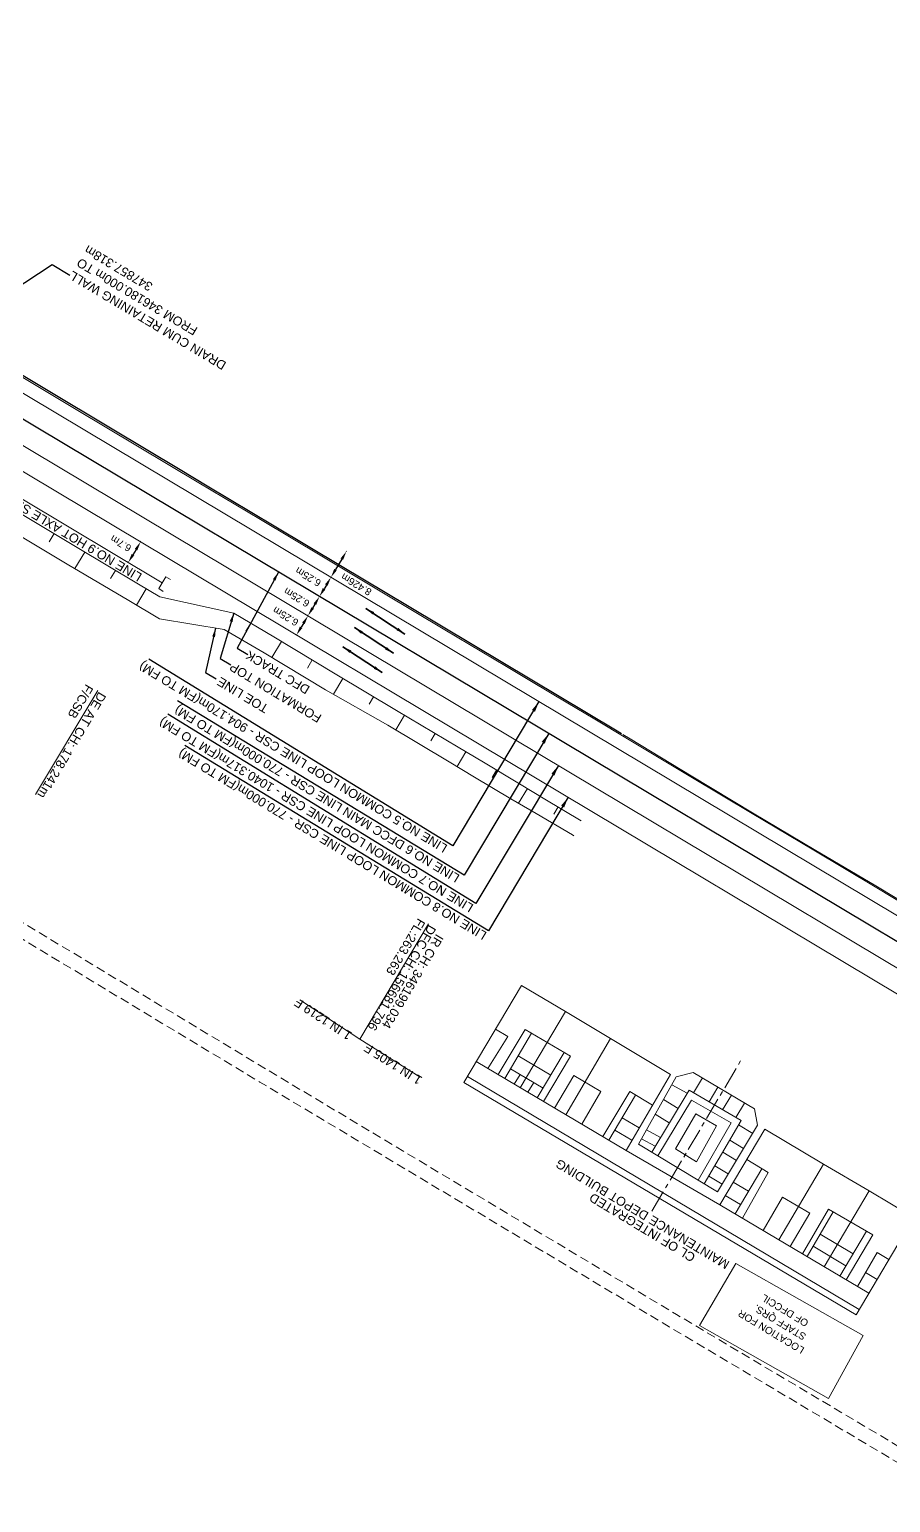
# Model space of a CAD drawing. Header units: metres. Extents: x 593990 to 610403, y 3402023 to 3411833.
# Drawn here: x 605793.1 to 606033.6, y 3404477.8 to 3404889.2 of the extents above; entities that cross this region are included whole.
import ezdxf
from ezdxf.enums import TextEntityAlignment as Align

# ---------------------------------------------------------------- set-up
doc = ezdxf.new("R2010")
doc.units = ezdxf.units.M
doc.header["$MEASUREMENT"] = 0
doc.header["$PDSIZE"] = 1
doc.linetypes.add('CENTER', pattern=[2, 1.25, -0.25, 0.25, -0.25])
doc.linetypes.add('DASHED', pattern=[0.75, 0.5, -0.25])
for name, color, linetype, lineweight in [("NEW CHAWAPAIL STN. SRJ's", 10, 'Continuous', 0), ('PROPOSED DFCC TOE LINE', 18, 'Continuous', 0), ('PROPOSED DFCC TOE SLOPES', 239, 'Continuous', 0), ('PROPOSED DFCC TRACK', 1, 'Continuous', 0), ('PROPOSED DRAIN CUM RETAINING WALL', 144, 'Continuous', 30), ('PROPOSED FORMATION LINE - PLAN', 187, 'Continuous', 0), ('PROPOSED GRADES IN PLAN', 10, 'Continuous', 0)]:
    doc.layers.add(name, color=color, linetype=linetype, lineweight=lineweight)
doc.styles.get("Standard").update_dxf_attribs({"font": 'arial.ttf'})
doc.styles.add('Style-Arial', font='arial.ttf')
doc.dimstyles.new('ISO-25', dxfattribs={"dimtxt": 2.5, "dimasz": 2.5, "dimexe": 1.25, "dimexo": 0.625, "dimtad": 1, "dimtxsty": 'Standard', "dimcen": 2.5, "dimadec": 0, "dimazin": 0, "dimtfac": 1, "dimtmove": 0, "dimatfit": 3, "dimfxl": 1, "dimarcsym": 0})
doc.dimstyles.get("Standard").update_dxf_attribs({"dimtxt": 0.18, "dimasz": 0.18, "dimexe": 0.18, "dimexo": 0.0625, "dimgap": 0.09, "dimtad": 0, "dimtih": 1, "dimtoh": 1, "dimdec": 4, "dimzin": 0, "dimdsep": 46, "dimtxsty": 'Standard', "dimcen": 0.09, "dimadec": 0, "dimazin": 0, "dimtfac": 1, "dimtdec": 4, "dimtofl": 0, "dimtmove": 0, "dimatfit": 3, "dimfxl": 1, "dimtolj": 1, "dimtzin": 0, "dimarcsym": 0})

# ---------------------------------------------------------------- blocks, each defined once
blk = doc.blocks.new('*D160')
at = {"layer": 'Defpoints', "color": 0, "transparency": 16777216}
for p in [(605877.45, 3404736.11), (605874.1, 3404730.84), (605874.25, 3404730.75)]:
    blk.add_point(p, dxfattribs=at)
at = {"layer": 'PROPOSED DFCC TRACK', "color": 0, "lineweight": -2, "transparency": 16777216}
for p, q in [((605877.34, 3404736.18), (605877.2, 3404736.27)), ((605874.14, 3404730.81), (605873.99, 3404730.9)), ((605876.02, 3404734.06), (605875.38, 3404732.98))]:
    blk.add_line(p, q, dxfattribs=at)
at = {"layer": 'PROPOSED DFCC TRACK', "color": 0, "transparency": 16777216}
for points in [[(605875.66, 3404734.27), (605876.38, 3404733.84), (605877.3, 3404736.2)], [(605875.02, 3404733.2), (605875.74, 3404732.77), (605874.1, 3404730.84)]]:
    blk.add_solid(points, dxfattribs=at)
at = {"layer": 'PROPOSED DFCC TRACK', "color": 0, "lineweight": 0, "transparency": 16777216, "insert": (605870.94, 3404736.33), "char_height": 2, "attachment_point": 5, "rotation": 149, "style": 'Style-Arial'}
blk.add_mtext('\\A1;6.25m', dxfattribs=at)
blk = doc.blocks.new('TerminatorOpen_0.5')
at = {"color": 0, "linetype": 'ByBlock', "lineweight": -2}
for q in [(-1, 0.25), (-1, 0), (-1, -0.25)]:
    blk.add_line((0, 0), q, dxfattribs=at)
blk = doc.blocks.new('*D161')
at = {"layer": 'Defpoints', "color": 0, "transparency": 16777216}
for p in [(605874.25, 3404730.75), (605870.89, 3404725.47), (605871.04, 3404725.38)]:
    blk.add_point(p, dxfattribs=at)
at = {"layer": 'PROPOSED DFCC TRACK', "color": 0, "lineweight": -2, "transparency": 16777216}
for p, q in [((605874.14, 3404730.81), (605873.99, 3404730.9)), ((605872.81, 3404728.69), (605872.17, 3404727.62)), ((605870.93, 3404725.45), (605870.78, 3404725.54))]:
    blk.add_line(p, q, dxfattribs=at)
at = {"layer": 'PROPOSED DFCC TRACK', "color": 0, "transparency": 16777216}
for points in [[(605872.46, 3404728.91), (605873.17, 3404728.48), (605874.1, 3404730.84)], [(605871.82, 3404727.83), (605872.53, 3404727.41), (605870.89, 3404725.47)]]:
    blk.add_solid(points, dxfattribs=at)
at = {"layer": 'PROPOSED DFCC TRACK', "color": 0, "lineweight": 0, "transparency": 16777216, "insert": (605867.73, 3404730.6), "char_height": 2, "attachment_point": 5, "rotation": 149, "style": 'Style-Arial'}
blk.add_mtext('\\A1;6.25m', dxfattribs=at)
blk = doc.blocks.new('*D162')
at = {"layer": 'Defpoints', "color": 0, "transparency": 16777216}
for p in [(605871.04, 3404725.38), (605867.69, 3404720.11), (605867.83, 3404720.02)]:
    blk.add_point(p, dxfattribs=at)
at = {"layer": 'PROPOSED DFCC TRACK', "color": 0, "lineweight": -2, "transparency": 16777216}
for p, q in [((605869.61, 3404723.33), (605868.97, 3404722.25)), ((605870.93, 3404725.45), (605870.78, 3404725.54)), ((605867.73, 3404720.08), (605867.58, 3404720.17))]:
    blk.add_line(p, q, dxfattribs=at)
at = {"layer": 'PROPOSED DFCC TRACK', "color": 0, "transparency": 16777216}
for points in [[(605868.61, 3404722.47), (605869.33, 3404722.04), (605867.69, 3404720.11)], [(605869.25, 3404723.54), (605869.97, 3404723.11), (605870.89, 3404725.47)]]:
    blk.add_solid(points, dxfattribs=at)
at = {"layer": 'PROPOSED DFCC TRACK', "color": 0, "lineweight": 0, "transparency": 16777216, "insert": (605864.65, 3404725.31), "char_height": 2, "attachment_point": 5, "rotation": 149, "style": 'Style-Arial'}
blk.add_mtext('\\A1;6.25m', dxfattribs=at)
blk = doc.blocks.new('*D163')
at = {"layer": 'Defpoints', "color": 0, "transparency": 16777216}
for p in [(605824.3, 3404746.03), (605820.72, 3404740.37), (605820.87, 3404740.28)]:
    blk.add_point(p, dxfattribs=at)
at = {"layer": 'PROPOSED DFCC TRACK', "color": 0, "lineweight": -2, "transparency": 16777216}
for p, q in [((605822.87, 3404743.97), (605822, 3404742.52)), ((605824.2, 3404746.1), (605824.05, 3404746.19)), ((605820.76, 3404740.34), (605820.61, 3404740.43))]:
    blk.add_line(p, q, dxfattribs=at)
at = {"layer": 'PROPOSED DFCC TRACK', "color": 0, "transparency": 16777216}
for points in [[(605822.52, 3404744.19), (605823.23, 3404743.76), (605824.16, 3404746.12)], [(605821.64, 3404742.73), (605822.36, 3404742.3), (605820.72, 3404740.37)]]:
    blk.add_solid(points, dxfattribs=at)
at = {"layer": 'PROPOSED DFCC TRACK', "color": 0, "lineweight": 0, "transparency": 16777216, "insert": (605818.63, 3404745.67), "char_height": 2, "attachment_point": 5, "rotation": 149, "style": 'Style-Arial'}
blk.add_mtext('\\A1;6.7m', dxfattribs=at)
blk = doc.blocks.new('*D183')
at = {"layer": 'Defpoints', "color": 0, "transparency": 16777216}
for p in [(605881.77, 3404743.35), (605877.3, 3404736.2), (605877.45, 3404736.11)]:
    blk.add_point(p, dxfattribs=at)
at = {"layer": 'PROPOSED DFCC TRACK', "color": 0, "lineweight": -2, "transparency": 16777216}
for p, q in [((605881.67, 3404743.41), (605881.52, 3404743.5)), ((605880.34, 3404741.29), (605878.59, 3404738.35)), ((605877.34, 3404736.18), (605877.2, 3404736.27))]:
    blk.add_line(p, q, dxfattribs=at)
at = {"layer": 'PROPOSED DFCC TRACK', "color": 0, "transparency": 16777216}
for points in [[(605879.99, 3404741.5), (605880.7, 3404741.08), (605881.63, 3404743.44)], [(605878.23, 3404738.56), (605878.94, 3404738.14), (605877.3, 3404736.2)]]:
    blk.add_solid(points, dxfattribs=at)
at = {"layer": 'PROPOSED DFCC TRACK', "color": 0, "lineweight": 0, "transparency": 16777216, "insert": (605884.39, 3404734.22), "char_height": 2, "attachment_point": 5, "rotation": 149, "style": 'Style-Arial'}
blk.add_mtext('\\A1;8.426m', dxfattribs=at)

msp = doc.modelspace()

# ---------------------------------------------------------------- linework, layer by layer
at = {"layer": "NEW CHAWAPAIL STN. SRJ's", "lineweight": 13, "flags": 128}
msp.add_lwpolyline([(605812.2024, 3404704.6179), (605794.8307, 3404675.5486)], dxfattribs=at)
at = {"layer": "NEW CHAWAPAIL STN. SRJ's", "linetype": 'CENTER', "lineweight": 15, "ltscale": 5, "flags": 128}
msp.add_lwpolyline([(605966.9616, 3404559.2219), (605991.9049, 3404601.5224)], dxfattribs=at)
at = {"layer": 'PROPOSED DFCC TOE LINE', "lineweight": 0, "flags": 128}
for points in [[(605847.4381, 3404721.6683), (605829.458, 3404724.579), (605820.838, 3404729.7724), (605803.6005, 3404739.9158), (605786.4446, 3404750.1955), (605769.3501, 3404760.5782), (605752.2116, 3404770.8871), (605734.8287, 3404780.7871), (605717.386, 3404790.5871), (605711.0036, 3404794.6032)], [(605945.1296, 3404664.0452), (605944.7785, 3404664.2545), (605934.6394, 3404670.2834), (605927.5036, 3404674.3352), (605917.3925, 3404680.4109), (605910.36, 3404684.6357), (605893.229, 3404694.9572), (605875.799, 3404704.7784), (605858.663, 3404715.0915), (605847.4381, 3404721.6683)], [(605958.85, 3404692.3233), (605960.8378, 3404691.1276), (605977.9462, 3404680.7683), (605995.0546, 3404670.409), (606012.2583, 3404660.2092), (606029.4811, 3404650.0411), (606046.6245, 3404639.7404), (606063.7403, 3404629.3935), (606080.8866, 3404619.0975), (606098.11, 3404608.9305), (606115.2176, 3404598.5698), (606132.32, 3404588.2005), (606149.5125, 3404577.9819), (606166.6967, 3404567.7494), (606183.9859, 3404557.6925), (606201.286, 3404547.654), (606218.2897, 3404537.1194), (606235.3905, 3404526.7474), (606252.5325, 3404516.4442), (606269.715, 3404506.2089), (606273.9831, 3404503.6526), (606288.7369, 3404489.6273)]]:
    msp.add_lwpolyline(points, dxfattribs=at)
at = {"layer": 'PROPOSED DFCC TOE SLOPES', "flags": 128}
for points in [[(605799.9584, 3404748.4075), (605798.5703, 3404746.0846)], [(605808.5424, 3404743.2778), (605805.7703, 3404738.639)], [(605817.1265, 3404738.148), (605815.7578, 3404735.8576)], [(605825.7105, 3404733.0182), (605822.9944, 3404728.4732)], [(605854.8995, 3404723.3802), (605853.5532, 3404721.1272)], [(605863.4835, 3404718.2504), (605860.82, 3404713.7934)], [(605872.0676, 3404713.1207), (605870.7278, 3404710.8787)], [(605880.6516, 3404707.9909), (605877.993, 3404703.5421)], [(605889.2356, 3404702.8611), (605887.9718, 3404700.7463)], [(605897.8196, 3404697.7314), (605895.3854, 3404693.658)], [(605906.4037, 3404692.6016), (605905.1773, 3404690.5494)], [(605959.2902, 3404691.5769), (605959.5019, 3404691.9312)], [(605914.9877, 3404687.4718), (605912.5181, 3404683.3392)], [(605967.8742, 3404686.4472), (605967.9663, 3404686.6013)], [(605923.5717, 3404682.3421), (605922.3308, 3404680.2656)], [(605976.4583, 3404681.3174), (605976.6127, 3404681.5758)], [(605932.1557, 3404677.2123), (605929.6933, 3404673.0918)], [(605985.0423, 3404676.1876), (605985.1046, 3404676.2919)], [(605940.7398, 3404672.0825), (605939.5434, 3404670.0806)], [(605993.6263, 3404671.0578), (605993.7211, 3404671.2164)], [(606002.2103, 3404665.9281), (606002.2629, 3404666.0161)], [(606010.7944, 3404660.7983), (606010.9174, 3404661.0042)], [(606019.3784, 3404655.6685), (606019.4528, 3404655.7931)], [(606027.9624, 3404650.5388), (606028.1387, 3404650.8337)]]:
    msp.add_lwpolyline(points, dxfattribs=at)
at = {"layer": 'PROPOSED DFCC TRACK', "linetype": 'Continuous', "lineweight": 30, "flags": 128}
msp.add_lwpolyline([(606968.1513, 3404077.0371), (604380.3623, 3405623.4867)], dxfattribs=at)
at = {"layer": 'PROPOSED DFCC TRACK', "linetype": 'Continuous', "flags": 128}
for points in [[(604464.4415, 3405565.9604), (606726.5509, 3404214.1353)], [(604523.4394, 3405545.2655), (606270.5802, 3404501.183)], [(604576.4072, 3405491.7693), (606711.1812, 3404216.0392)], [(605832.462, 3404735.5958), (605831.1744, 3404736.3653), (605829.1985, 3404733.0587), (605830.4861, 3404732.2892)]]:
    msp.add_lwpolyline(points, dxfattribs=at)
at = {"layer": 'PROPOSED DFCC TRACK', "linetype": 'Continuous'}
msp.add_lwpolyline([(605830.1864, 3404734.712), (605723.8905, 3404798.2339, -0.01866138), (605696.2698, 3404816.1714), (605649.7219, 3404848.9327, 0.01785597), (605623.3202, 3404866.139)], format="xyb", dxfattribs=at)
at = {"layer": 'PROPOSED DFCC TRACK', "color": 10, "linetype": 'DASHED', "lineweight": 13, "ltscale": 5, "flags": 128}
for points in [[(606058.0071, 3404516.8417), (606042.4374, 3404490.5501, -0.32521507), (606037.0241, 3404488.2487, -0.07745878), (606036.4524, 3404488.4781), (605971.7658, 3404526.9101), (605857.4546, 3404595.2423), (605767.8385, 3404649.1743), (605670.4793, 3404707.4374), (605625.6577, 3404734.2726, -0.41618226), (605623.9536, 3404741.1597), (605630.6614, 3404752.1945)], [(605635.7977, 3404752.9436), (605627.3716, 3404739.0819, 0.41618226), (605627.7125, 3404737.7045), (605672.5333, 3404710.8698), (605769.8968, 3404652.6041), (605859.5121, 3404598.6726), (605973.8136, 3404530.3462), (606036.8495, 3404492.8949, 0.41463241), (606039.5919, 3404493.5952), (606053.2896, 3404516.7255)]]:
    msp.add_lwpolyline(points, format="xyb", dxfattribs=at)
at = {"layer": 'PROPOSED DFCC TRACK', "color": 10, "linetype": 'Continuous', "lineweight": 13, "flags": 128}
for points in [[(606023.9751, 3404530.2717), (606040.0795, 3404557.377), (606027.6199, 3404564.8567), (606014.8845, 3404572.2747), (605998.5217, 3404582.0748), (605985.8868, 3404560.9893), (605959.7116, 3404576.1701), (605972.1535, 3404597.3928), (605955.3699, 3404607.4526), (605942.7925, 3404614.918), (605930.4815, 3404622.2489), (605914.4143, 3404595.1388), (606023.9751, 3404530.2717)], [(605942.7925, 3404614.918), (605930.1955, 3404593.6632)], [(605921.1636, 3404599.0161), (605926.6838, 3404607.9817), (605923.2366, 3404610.0247)], [(605924.022, 3404597.322), (605931.5568, 3404609.9691), (605944.1683, 3404602.4555), (605936.6507, 3404589.8374)], [(605933.3583, 3404608.8958), (605925.8551, 3404596.2356)], [(605942.9524, 3404586.1027), (605955.3699, 3404607.4526)], [(605934.935, 3404590.8543), (605942.4549, 3404603.4763)], [(605959.7116, 3404576.1701), (605917.8694, 3404600.9685)], [(605929.6067, 3404602.5657), (605938.6888, 3404597.1548)], [(605915.4026, 3404596.8063), (606024.8651, 3404531.7698)], [(605927.4774, 3404598.9729), (605936.5512, 3404593.567)], [(605930.1201, 3404597.3984), (605928.5014, 3404594.6672)], [(605933.9381, 3404595.1238), (605932.3246, 3404592.4014)], [(605947.3792, 3404583.4791), (605952.7199, 3404592.6298), (605945.1341, 3404597.0572), (605939.7623, 3404587.9933)], [(605978.5763, 3404592.2375), (605981.0614, 3404596.4073)], [(605953.2385, 3404580.0065), (605960.7571, 3404592.5644), (605967.0974, 3404588.7684)], [(605962.4036, 3404591.5786), (605954.9455, 3404578.9948)], [(605981.5803, 3404566.8207), (605991.8739, 3404584.4913), (605977.312, 3404592.974), (605966.8825, 3404575.6891)], [(605976.7923, 3404592.1127), (605972.5079, 3404594.5125)], [(605982.9236, 3404589.7051), (605985.383, 3404593.8317)], [(605986.7045, 3404587.5026), (605989.1415, 3404591.5917)], [(605979.8834, 3404567.8445), (605989.0846, 3404583.8907), (605978.0217, 3404590.2344), (605968.6147, 3404574.644)], [(605970.1756, 3404590.3485), (605974.2459, 3404587.8925)], [(605990.4323, 3404585.331), (605992.8473, 3404589.3831)], [(605958.6745, 3404585.2867), (605963.4239, 3404582.5024)], [(605967.8731, 3404586.2378), (605971.813, 3404583.8605)], [(605991.1639, 3404583.2725), (605995.099, 3404580.8982)], [(605956.619, 3404581.8184), (605961.3849, 3404579.0244)], [(605967.8604, 3404577.3098), (605964.0635, 3404579.4365)], [(605969.3347, 3404579.7531), (605965.4574, 3404581.9249)], [(605988.6821, 3404579.012), (605992.552, 3404576.677)], [(605986.7271, 3404575.656), (605990.5457, 3404573.3519)], [(605984.5066, 3404571.8441), (605988.2669, 3404569.5752)], [(605997.6631, 3404571.0539), (605990.171, 3404558.4439)], [(605992.2695, 3404557.197), (605999.4272, 3404569.9968), (605993.4357, 3404573.5871)], [(606014.8845, 3404572.2747), (606002.3631, 3404551.2)], [(605982.8086, 3404568.9292), (605986.5243, 3404566.6872)], [(605993.917, 3404564.7489), (605989.666, 3404567.2962)], [(605991.7042, 3404561.0244), (605987.4392, 3404563.58)], [(605998.0528, 3404553.761), (606003.4461, 3404563.0725), (606011.0802, 3404558.6508), (606005.5339, 3404549.3161)], [(606027.6199, 3404564.8567), (606015.0332, 3404543.6721)], [(605985.8868, 3404560.9893), (606027.5266, 3404536.2493)], [(606008.9971, 3404547.2585), (606016.308, 3404559.7958), (606028.6393, 3404552.605), (606021.1667, 3404540.028)], [(606010.2828, 3404546.4946), (606017.5998, 3404559.0424)], [(606013.9413, 3404552.7685), (606023.1174, 3404547.3166)], [(606026.8718, 3404553.6356), (606019.4078, 3404541.073)], [(606011.9617, 3404549.3738), (606021.1102, 3404543.9382)], [(606024.3683, 3404538.1258), (606029.8507, 3404547.6386), (606033.1343, 3404545.6877)], [(606026.6235, 3404542.0389), (606029.8334, 3404540.1318)]]:
    msp.add_lwpolyline(points, dxfattribs=at)
for points in [[(605963.2068, 3404577.907), (605985.2638, 3404564.5981), (605996.4768, 3404583.1817), (605995.623, 3404587.7288), (605978.5097, 3404597.9281), (605973.7375, 3404596.7077)], [(605973.5734, 3404576.5939), (605979.4474, 3404572.9533), (605984.9646, 3404582.9969), (605979.2138, 3404586.3769)], [(605990.4166, 3404544.5612), (606025.9456, 3404524.427), (606016.2431, 3404506.8609), (605980.2526, 3404527.2616)]]:
    msp.add_lwpolyline(points, close=True, dxfattribs=at)
at = {"layer": 'PROPOSED DRAIN CUM RETAINING WALL', "flags": 128}
msp.add_lwpolyline([(605958.4451, 3404692.5), (605956.737, 3404693.5205), (605917.1947, 3404717.1687), (605898.6793, 3404728.2346), (605880.4604, 3404739.1233), (605861.4897, 3404750.4658), (605842.7501, 3404761.6842), (605835.2322, 3404766.2109), (605816.192, 3404777.5931), (605797.395, 3404788.83), (605778.8254, 3404799.9194), (605760.5159, 3404810.8535), (605741.2875, 3404822.3374), (605722.1282, 3404833.7801), (605704.4706, 3404844.3026), (605686.8043, 3404854.8303), (605668.9678, 3404865.4871), (605651.0057, 3404876.2189), (605635.7397, 3404885.3377), (605616.2827, 3404896.96)], dxfattribs=at)
at = {"layer": 'PROPOSED FORMATION LINE - PLAN', "lineweight": 0, "flags": 128}
for points in [[(605850.1554, 3404726.2153), (605829.5504, 3404730.7235), (605823.5495, 3404734.3097), (605806.3814, 3404744.5692), (605789.2134, 3404754.8287), (605772.0453, 3404765.0883), (605754.8773, 3404775.3478), (605737.7092, 3404785.6073), (605720.5412, 3404795.8669), (605714.0806, 3404799.7277)], [(606046.4686, 3404639.4795), (606029.3006, 3404649.7391), (606012.1325, 3404659.9986), (605994.9645, 3404670.2582), (605977.7964, 3404680.5177), (605960.6284, 3404690.7772), (605950.5026, 3404696.8284), (605943.4603, 3404701.0368), (605933.3345, 3404707.0879), (605926.2923, 3404711.2963), (605909.1242, 3404721.5559), (605891.9562, 3404731.8154), (605874.7881, 3404742.0749), (605857.6201, 3404752.3345), (605840.452, 3404762.594), (605823.284, 3404772.8535), (605806.1159, 3404783.1131), (605788.9479, 3404793.3726)], [(605947.1627, 3404668.2442), (605947.1627, 3404668.2442), (605937.0369, 3404674.2953), (605929.9947, 3404678.5037), (605919.8689, 3404684.5548), (605912.8266, 3404688.7633), (605895.6586, 3404699.0228), (605878.4905, 3404709.2823), (605861.3225, 3404719.5419), (605850.1554, 3404726.2153)]]:
    msp.add_lwpolyline(points, dxfattribs=at)
at = {"layer": 'PROPOSED GRADES IN PLAN'}
msp.add_line((605904.5692, 3404639.4586), (605885.3325, 3404607.2685), dxfattribs=at)
at = {"layer": 'PROPOSED GRADES IN PLAN', "flags": 128}
msp.add_lwpolyline([(605902.2531, 3404596.6058), (605885.3325, 3404607.2685), (605868.6085, 3404618.237)], dxfattribs=at)

# ---------------------------------------------------------------- texts
at = {"layer": "NEW CHAWAPAIL STN. SRJ's", "lineweight": 13}
for s, height, p in [('LINE NO.9 HOT AXLE SIDING CSR - 120m(TE TO DS)', 2.5, (605786.9884, 3404758.3658)), ('LINE NO.5 COMMON LOOP LINE CSR - 904.170m(FM TO FM)', 2.5, (605866.7214, 3404685.9808)), ('LINE NO.6 DFCC MAIN LINE CSR - 770.000m(FM TO FM)', 2.5, (605873.3788, 3404675.6864)), ('LINE NO.7 COMMON LOOP LINE CSR - 1040.317m(FM TO FM)', 2.5, (605873.1584, 3404669.8458)), ('LINE NO.8 COMMON LOOP LINE CSR - 770.000m(FM TO FM)', 2.5, (605877.6919, 3404661.6194)), ('MAINTENANCE DEPOT BUILDING', 2.5, (605964.3022, 3404558.364)), ('CL OF INTEGRATED', 2.5, (605964.2476, 3404554.6193)), ('OF DFCCIL', 2, (606004.073, 3404531.4416)), ('LOCATION FOR', 2, (606000.2297, 3404525.5041)), ('STAFF QRS.', 2, (606002.6768, 3404528.1147))]:
    msp.add_text(s, height=height, rotation=148.898117, dxfattribs=at).set_placement(p, align=Align.MIDDLE_CENTER)
at = {"layer": "NEW CHAWAPAIL STN. SRJ's", "lineweight": 13, "insert": (605811.7759, 3404704.8727), "char_height": 2.5, "width": 35.054107, "attachment_point": 4, "rotation": 239.137675, "line_spacing_factor": 0.648, "style": 'Style-Arial'}
msp.add_mtext('\\pxsm1;DE AT CH: 178.241m F/CSB ', dxfattribs=at)
at = {"layer": 'PROPOSED DFCC TOE LINE', "lineweight": 0}
msp.add_text('TOE LINE', height=2.5, rotation=149, dxfattribs=at).set_placement((605846.492, 3404708.4842, 175.9392), align=Align.RIGHT)
at = {"layer": 'PROPOSED DFCC TRACK', "color": 10, "linetype": 'Continuous', "lineweight": -3, "ltscale": 5}
msp.add_text('DFC TRACK', height=2.5, rotation=149, dxfattribs=at).set_placement((605854.5165, 3404715.8676, -130.919), align=Align.RIGHT)
at = {"layer": 'PROPOSED DRAIN CUM RETAINING WALL', "insert": (605803.8781, 3404819.7673), "char_height": 2.5, "width": 52.409419, "attachment_point": 3, "rotation": 149.137675, "style": 'Style-Arial'}
msp.add_mtext('DRAIN CUM RETAINING WALL \\PFROM 346180.000m TO 347857.318m', dxfattribs=at)
at = {"layer": 'PROPOSED FORMATION LINE - PLAN', "lineweight": 0}
msp.add_text('FORMATION TOP', height=2.5, rotation=149, dxfattribs=at).set_placement((605849.9823, 3404712.5982, 175.9392), align=Align.RIGHT)
at = {"layer": 'PROPOSED GRADES IN PLAN', "char_height": 2.5, "style": 'Style-Arial'}
for s, insert, attachment_point, rotation, line_spacing_factor in [('DFC CH: 156681.796\\PFL:263.263', (605904.2115, 3404639.6724), 4, 239.137675, 0.84), ('1 IN 1219 F', (605883.4249, 3404608.9183), 7, 146.741034, 0.72), ('1 IN 1405 F', (605887.6253, 3404606.2177), 9, 147.782302, 0.72)]:
    msp.add_mtext(s, dxfattribs=dict(at, insert=insert, attachment_point=attachment_point, rotation=rotation, line_spacing_factor=line_spacing_factor))
at = {"layer": 'PROPOSED GRADES IN PLAN', "color": 7, "lineweight": 0, "insert": (605907.8158, 3404636.186), "char_height": 2.5, "attachment_point": 4, "rotation": 239.118656, "line_spacing_factor": 0.84, "style": 'Style-Arial'}
msp.add_mtext('IR CH: 346199.034', dxfattribs=at)

# ---------------------------------------------------------------- dimensions: what is measured, and where the dimension line sits
at = {"layer": 'PROPOSED DFCC TRACK', "color": 10, "lineweight": 0}
for base, p1, p2, picture, middle in [((605820.7192, 3404740.3696), (605824.3048, 3404746.032), (605820.8679, 3404740.2807), '*D163', (605818.6318, 3404745.6745)), ((605877.3033, 3404736.2033), (605881.7745, 3404743.3476), (605877.452, 3404736.1144), '*D183', (605884.3853, 3404734.2151)), ((605874.0972, 3404730.8383), (605877.452, 3404736.1144), (605874.2459, 3404730.7494), '*D160', (605870.9387, 3404736.3277)), ((605870.8911, 3404725.4733), (605874.2459, 3404730.7494), (605871.0398, 3404725.3844), '*D161', (605867.7334, 3404730.603)), ((605867.685, 3404720.1082), (605871.0398, 3404725.3844), (605867.8337, 3404720.0194), '*D162', (605864.6513, 3404725.3092))]:
    dim = msp.add_linear_dim(base=base, p1=p1, p2=p2, angle=239.137675, text='<>m', dimstyle='Standard', override={"dimtxt": 2, "dimasz": 2.5, "dimexe": 0.125, "dimexo": 0.125, "dimgap": 0.125, "dimtad": 1, "dimtih": 0, "dimtoh": 0, "dimdec": 3, "dimzin": 11, "dimtxsty": 'Style-Arial', "dimsah": 1, "dimadec": 4, "dimazin": 3, "dimtmove": 2, "dimatfit": 1, "dimldrblk": 'TerminatorOpen_0.5', "dimfrac": 2, "dimtzin": 11}, dxfattribs=at)
    dim.commit()
    dim.dimension.update_dxf_attribs({"geometry": picture, "text_midpoint": middle, "dimtype": 129, "text_rotation": 149})

# ---------------------------------------------------------------- leaders
at = {"layer": "NEW CHAWAPAIL STN. SRJ's", "lineweight": 13}
for points in [[(605935.4048, 3404701.4821), (605911.3386, 3404661.2102), (605826.4062, 3404713.3898)], [(605940.8407, 3404683.6718), (605917.7756, 3404645.0752), (605831.783, 3404697.9881)], [(605938.1228, 3404692.5769), (605914.4828, 3404653.0184), (605834.4893, 3404701.7573)], [(605943.5586, 3404674.7666), (605921.2959, 3404637.5128), (605836.5282, 3404689.2253)]]:
    msp.add_leader(points, dimstyle='Standard', override={"dimasz": 3, "dimgap": 0.25}, dxfattribs=at)
at = {"layer": 'PROPOSED DFCC TOE LINE', "lineweight": 0}
msp.add_leader([(605845.0933, 3404722.0479, -130.919), (605842.2875, 3404709.63, -130.919), (605845.2466, 3404707.8475, -130.919)], dimstyle='ISO-25', override={"dimtxt": 3, "dimasz": 2.5, "dimgap": 0.625, "dimtad": 0, "dimdec": 3, "dimzin": 2, "dimtdec": 3}, dxfattribs=at)
at = {"layer": 'PROPOSED DFCC TRACK', "color": 10, "linetype": 'Continuous', "lineweight": -3, "ltscale": 5}
msp.add_leader([(605862.6481, 3404737.6802), (605851.1233, 3404716.4336), (605854.0824, 3404714.6511)], dimstyle='ISO-25', override={"dimtxt": 3, "dimasz": 2.5, "dimgap": 0.625, "dimtad": 0, "dimdec": 3, "dimzin": 2, "dimtdec": 3}, dxfattribs=at)
at = {"layer": 'PROPOSED DFCC TRACK', "linetype": 'Continuous', "lineweight": 0}
for points in [[(605887.0752, 3404727.5292), (605897.9866, 3404720.3667)], [(605897.9866, 3404720.3667), (605887.0752, 3404727.5292)], [(605883.8691, 3404722.1642), (605894.7805, 3404715.0017)], [(605894.7805, 3404715.0017), (605883.8691, 3404722.1642)], [(605880.663, 3404716.7992), (605891.5744, 3404709.6367)], [(605891.5744, 3404709.6367), (605880.663, 3404716.7992)]]:
    msp.add_leader(points, dimstyle='ISO-25', override={"dimtxt": 3, "dimasz": 2.5, "dimtad": 0, "dimdec": 3, "dimzin": 2, "dimtdec": 3}, dxfattribs=at)
at = {"layer": 'PROPOSED DRAIN CUM RETAINING WALL', "linetype": 'Continuous', "lineweight": 0, "ltscale": 5}
msp.add_leader([(605770.7669, 3404804.7318), (605799.3984, 3404823.6147), (605804.4048, 3404820.6229)], dimstyle='ISO-25', override={"dimtxt": 3, "dimtad": 0, "dimdec": 3, "dimzin": 2, "dimtdec": 3}, dxfattribs=at)
at = {"layer": 'PROPOSED FORMATION LINE - PLAN', "lineweight": 0}
msp.add_leader([(605850.1554, 3404726.2153, -130.919), (605846.3688, 3404713.5253, -130.919), (605849.3279, 3404711.7428, -130.919)], dimstyle='ISO-25', override={"dimtxt": 3, "dimasz": 2.5, "dimgap": 0.625, "dimtad": 0, "dimdec": 3, "dimzin": 2, "dimtdec": 3}, dxfattribs=at)

doc.saveas('drawing.dxf')
